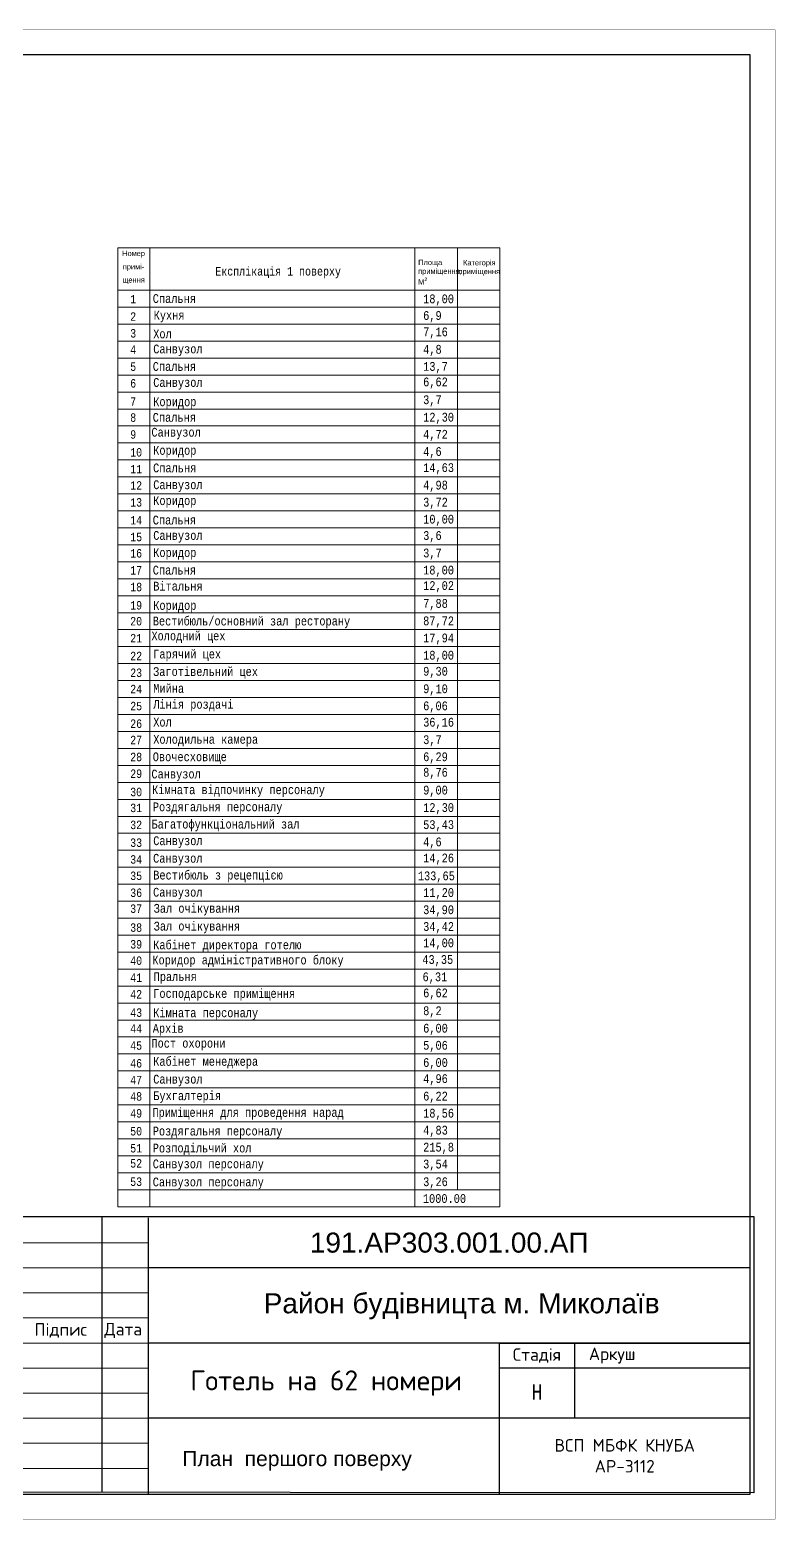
# Model space of a CAD drawing. Header units: millimetres. Extents: x -689206 to 4969298, y -1019800 to 703299.
# Drawn here: x 426304 to 470851, y -677850 to -588819 of the extents above; entities that cross this region are included whole.
import ezdxf

# ---------------------------------------------------------------- set-up
doc = ezdxf.new("R2010")
doc.units = ezdxf.units.MM
doc.layers.add('внешняярамка', color=7, linetype='Continuous', lineweight=5, plot=False)
for name, color, linetype, lineweight in [('РАЗМЕРЫ', 7, 'Continuous', 9), ('Таблиця Експлікації приміщень', 7, 'Continuous', 5), ('Штамп', 7, 'Continuous', 5)]:
    doc.layers.add(name, color=color, linetype=linetype, lineweight=lineweight)
doc.layers.add('четотам', color=7, linetype='Continuous')
doc.styles.get("Standard").update_dxf_attribs({"font": 'arial.ttf'})
doc.styles.add('Аннотативный', font='isocteur.ttf', dxfattribs={"width": 0.7, "height": 250})

msp = doc.modelspace()

# ---------------------------------------------------------------- linework, layer by layer
at = {"layer": 'внешняярамка', "lineweight": 5, "ltscale": 50, "const_width": 3}
msp.add_lwpolyline([(344950.9, -677848.6), (470849.6, -677848.6), (470849.6, -588820.3), (344950.9, -588820.3), (344950.9, -677848.6)], dxfattribs=at)
at = {"layer": 'Таблиця Експлікації приміщень'}
for p, q in [((433470.5, -601848.7), (431568.3, -601848.7)), ((431568.3, -601848.7), (431568.3, -604385)), ((433470.5, -604385), (433470.5, -601848.7)), ((433470.5, -601848.7), (449322.5, -601848.7)), ((449322.5, -601848.7), (449322.5, -604385)), ((449322.5, -601848.7), (451858.8, -601848.7)), ((451858.8, -604385), (451858.8, -601848.7)), ((451858.8, -601848.7), (454395.2, -601848.7)), ((454395.2, -601848.7), (454395.2, -604385)), ((431568.3, -604385), (433470.5, -604385)), ((431568.3, -604385), (454395.2, -604385)), ((431568.3, -604385), (431568.3, -605399.5)), ((449322.5, -604385), (433470.5, -604385)), ((433470.5, -604385), (433470.5, -605399.5)), ((449322.5, -604385), (451858.8, -604385)), ((449322.5, -604385), (449322.5, -605399.5)), ((454395.2, -604385), (451858.8, -604385)), ((451858.8, -604385), (451858.8, -605399.5)), ((454395.2, -605399.5), (454395.2, -604385)), ((431568.3, -605399.5), (454395.2, -605399.5)), ((431568.3, -605399.5), (431568.3, -606414.1)), ((433470.5, -605399.5), (433470.5, -606414.1)), ((449322.5, -605399.5), (449322.5, -606414.1)), ((451858.8, -605399.5), (451858.8, -606414.1)), ((454395.2, -606414.1), (454395.2, -605399.5)), ((431568.3, -606414.1), (454395.2, -606414.1)), ((431568.3, -606414.1), (431568.3, -607428.6)), ((433470.5, -606414.1), (433470.5, -607428.6)), ((449322.5, -606414.1), (449322.5, -607428.6)), ((451858.8, -606414.1), (451858.8, -607428.6)), ((454395.2, -607428.6), (454395.2, -606414.1)), ((431568.3, -607428.6), (454395.2, -607428.6)), ((431568.3, -607428.6), (431568.3, -608443.1)), ((433470.5, -607428.6), (433470.5, -608443.1)), ((449322.5, -607428.6), (449322.5, -608443.1)), ((451858.8, -607428.6), (451858.8, -608443.1)), ((454395.2, -608443.1), (454395.2, -607428.6)), ((431568.3, -608443.1), (454395.2, -608443.1)), ((431568.3, -608443.1), (431568.3, -609457.6)), ((433470.5, -608443.1), (433470.5, -609457.6)), ((449322.5, -608443.1), (449322.5, -609457.6)), ((451858.8, -608443.1), (451858.8, -609457.6)), ((454395.2, -617573.9), (454395.2, -608443.1)), ((431568.3, -609457.6), (454395.2, -609457.6)), ((431568.3, -609457.6), (431568.3, -610472.2)), ((433470.5, -609457.6), (433470.5, -610472.2)), ((449322.5, -609457.6), (449322.5, -610472.2)), ((451858.8, -609457.6), (451858.8, -610472.2)), ((431568.3, -610472.2), (454395.2, -610472.2)), ((431568.3, -610472.2), (431568.3, -611486.7)), ((433470.5, -610472.2), (433470.5, -611486.7)), ((449322.5, -610472.2), (449322.5, -611486.7)), ((451858.8, -610472.2), (451858.8, -611486.7)), ((431568.3, -611486.7), (454395.2, -611486.7)), ((431568.3, -611486.7), (431568.3, -612501.2)), ((433470.5, -611486.7), (433470.5, -612501.2)), ((449322.5, -611486.7), (449322.5, -612501.2)), ((451858.8, -611486.7), (451858.8, -612501.2)), ((431568.3, -612501.2), (454395.2, -612501.2)), ((431568.3, -612501.2), (431568.3, -613515.8)), ((433470.5, -612501.2), (433470.5, -613515.8)), ((449322.5, -612501.2), (449322.5, -613515.8)), ((451858.8, -612501.2), (451858.8, -613515.8)), ((431568.3, -613515.8), (454395.2, -613515.8)), ((431568.3, -613515.8), (431568.3, -614530.3)), ((433470.5, -613515.8), (433470.5, -614530.3)), ((449322.5, -613515.8), (449322.5, -614530.3)), ((451858.8, -613515.8), (451858.8, -614530.3)), ((431568.3, -614530.3), (454395.2, -614530.3)), ((431568.3, -614530.3), (431568.3, -615544.8)), ((433470.5, -614530.3), (433470.5, -615544.8)), ((449322.5, -614530.3), (449322.5, -615544.8)), ((451858.8, -614530.3), (451858.8, -615544.8)), ((431568.3, -615544.8), (454395.2, -615544.8)), ((431568.3, -615544.8), (431568.3, -616559.3)), ((433470.5, -615544.8), (433470.5, -616559.3)), ((449322.5, -615544.8), (449322.5, -616559.3)), ((451858.8, -615544.8), (451858.8, -616559.3)), ((431568.3, -616559.3), (454395.2, -616559.3)), ((431568.3, -616559.3), (431568.3, -617573.9)), ((433470.5, -616559.3), (433470.5, -617573.9)), ((449322.5, -616559.3), (449322.5, -617573.9)), ((451858.8, -616559.3), (451858.8, -617573.9)), ((431568.3, -617573.9), (454395.2, -617573.9)), ((431568.3, -617573.9), (431568.3, -618588.4)), ((433470.5, -617573.9), (433470.5, -618588.4)), ((449322.5, -617573.9), (449322.5, -618588.4)), ((451858.8, -617573.9), (451858.8, -618588.4)), ((454395.2, -618588.4), (454395.2, -617573.9)), ((431568.3, -618588.4), (454395.2, -618588.4)), ((431568.3, -618588.4), (431568.3, -619602.9)), ((433470.5, -618588.4), (433470.5, -619602.9)), ((449322.5, -618588.4), (449322.5, -619602.9)), ((451858.8, -618588.4), (451858.8, -619602.9)), ((454395.2, -619602.9), (454395.2, -618588.4)), ((431568.3, -619602.9), (454395.2, -619602.9)), ((431568.3, -619602.9), (431568.3, -620617.5)), ((433470.5, -619602.9), (433470.5, -620617.5)), ((449322.5, -619602.9), (449322.5, -620617.5)), ((451858.8, -619602.9), (451858.8, -620617.5)), ((454395.2, -620617.5), (454395.2, -619602.9)), ((431568.3, -620617.5), (454395.2, -620617.5)), ((431568.3, -620617.5), (431568.3, -621632)), ((433470.5, -620617.5), (433470.5, -621632)), ((449322.5, -620617.5), (449322.5, -621632)), ((451858.8, -620617.5), (451858.8, -621632)), ((454395.2, -629748.2), (454395.2, -620617.5)), ((431568.3, -621632), (454395.2, -621632)), ((431568.3, -621632), (431568.3, -622646.5)), ((433470.5, -621632), (433470.5, -622646.5)), ((449322.5, -621632), (449322.5, -622646.5)), ((451858.8, -621632), (451858.8, -622646.5)), ((431568.3, -622646.5), (454395.2, -622646.5)), ((431568.3, -622646.5), (431568.3, -623661.1)), ((433470.5, -622646.5), (433470.5, -623661.1)), ((449322.5, -622646.5), (449322.5, -623661.1)), ((451858.8, -622646.5), (451858.8, -623661.1)), ((431568.3, -623661.1), (454395.2, -623661.1)), ((431568.3, -623661.1), (431568.3, -624675.6)), ((433470.5, -623661.1), (433470.5, -624675.6)), ((449322.5, -623661.1), (449322.5, -624675.6)), ((451858.8, -623661.1), (451858.8, -624675.6)), ((431568.3, -624675.6), (454395.2, -624675.6)), ((431568.3, -624675.6), (431568.3, -625690.1)), ((433470.5, -624675.6), (433470.5, -625690.1)), ((449322.5, -624675.6), (449322.5, -625690.1)), ((451858.8, -624675.6), (451858.8, -625690.1)), ((431568.3, -625690.1), (454395.2, -625690.1)), ((431568.3, -625690.1), (431568.3, -626704.6)), ((433470.5, -625690.1), (433470.5, -626704.6)), ((449322.5, -625690.1), (449322.5, -626704.6)), ((451858.8, -625690.1), (451858.8, -626704.6)), ((431568.3, -626704.6), (454395.2, -626704.6)), ((431568.3, -626704.6), (431568.3, -627719.2)), ((433470.5, -626704.6), (433470.5, -627719.2)), ((449322.5, -626704.6), (449322.5, -627719.2)), ((451858.8, -626704.6), (451858.8, -627719.2)), ((431568.3, -627719.2), (454395.2, -627719.2)), ((431568.3, -627719.2), (431568.3, -628733.7)), ((433470.5, -627719.2), (433470.5, -628733.7)), ((449322.5, -627719.2), (449322.5, -628733.7)), ((451858.8, -627719.2), (451858.8, -628733.7)), ((431568.3, -628733.7), (454395.2, -628733.7)), ((431568.3, -628733.7), (431568.3, -629748.2)), ((433470.5, -628733.7), (433470.5, -629748.2)), ((449322.5, -628733.7), (449322.5, -629748.2)), ((451858.8, -628733.7), (451858.8, -629748.2)), ((431568.3, -629748.2), (454395.2, -629748.2)), ((431568.3, -629748.2), (454395.2, -629748.2)), ((431568.3, -629748.2), (431568.3, -630762.8)), ((433470.5, -629748.2), (433470.5, -630762.8)), ((449322.5, -629748.2), (449322.5, -630762.8)), ((451858.8, -629748.2), (451858.8, -630762.8)), ((454395.2, -630762.8), (454395.2, -629748.2)), ((431568.3, -630762.8), (454395.2, -630762.8)), ((431568.3, -630762.8), (431568.3, -631777.3)), ((433470.5, -630762.8), (433470.5, -631777.3)), ((449322.5, -630762.8), (449322.5, -631777.3)), ((451858.8, -630762.8), (451858.8, -631777.3)), ((454395.2, -631777.3), (454395.2, -630762.8)), ((431568.3, -631777.3), (454395.2, -631777.3)), ((431568.3, -631777.3), (431568.3, -632791.8)), ((433470.5, -631777.3), (433470.5, -632791.8)), ((449322.5, -631777.3), (449322.5, -632791.8)), ((451858.8, -631777.3), (451858.8, -632791.8)), ((454395.2, -640908), (454395.2, -631777.3)), ((431568.3, -632791.8), (454395.2, -632791.8)), ((431568.3, -632791.8), (431568.3, -633806.3)), ((433470.5, -632791.8), (433470.5, -633806.3)), ((449322.5, -632791.8), (449322.5, -633806.3)), ((451858.8, -632791.8), (451858.8, -633806.3)), ((431568.3, -633806.3), (454395.2, -633806.3)), ((431568.3, -633806.3), (431568.3, -634820.9)), ((433470.5, -633806.3), (433470.5, -634820.9)), ((449322.5, -633806.3), (449322.5, -634820.9)), ((451858.8, -633806.3), (451858.8, -634820.9)), ((431568.3, -634820.9), (454395.2, -634820.9)), ((431568.3, -634820.9), (431568.3, -635835.4)), ((433470.5, -634820.9), (433470.5, -635835.4)), ((449322.5, -634820.9), (449322.5, -635835.4)), ((451858.8, -634820.9), (451858.8, -635835.4)), ((431568.3, -635835.4), (454395.2, -635835.4)), ((431568.3, -635835.4), (431568.3, -636849.9)), ((433470.5, -635835.4), (433470.5, -636849.9)), ((449322.5, -635835.4), (449322.5, -636849.9)), ((451858.8, -635835.4), (451858.8, -636849.9)), ((431568.3, -636849.9), (454395.2, -636849.9)), ((431568.3, -636849.9), (431568.3, -637864.5)), ((433470.5, -636849.9), (433470.5, -637864.5)), ((449322.5, -636849.9), (449322.5, -637864.5)), ((451858.8, -636849.9), (451858.8, -637864.5)), ((431568.3, -637864.5), (454395.2, -637864.5)), ((431568.3, -637864.5), (431568.3, -638879)), ((433470.5, -637864.5), (433470.5, -638879)), ((449322.5, -637864.5), (449322.5, -638879)), ((451858.8, -637864.5), (451858.8, -638879)), ((431568.3, -638879), (454395.2, -638879)), ((431568.3, -638879), (431568.3, -639893.5)), ((433470.5, -638879), (433470.5, -639893.5)), ((449322.5, -638879), (449322.5, -639893.5)), ((451858.8, -638879), (451858.8, -639893.5)), ((431568.3, -639893.5), (454395.2, -639893.5)), ((431568.3, -639893.5), (431568.3, -640908)), ((433470.5, -639893.5), (433470.5, -640908)), ((449322.5, -639893.5), (449322.5, -640908)), ((451858.8, -639893.5), (451858.8, -640908)), ((431568.3, -640908), (454395.2, -640908)), ((431568.3, -640908), (431568.3, -641922.6)), ((433470.5, -640908), (433470.5, -641922.6)), ((449322.5, -640908), (449322.5, -641922.6)), ((451858.8, -640908), (451858.8, -641922.6)), ((454395.2, -641922.6), (454395.2, -640908)), ((431568.3, -641922.6), (454395.2, -641922.6)), ((431568.3, -641922.6), (431568.3, -642937.1)), ((433470.5, -641922.6), (433470.5, -642937.1)), ((449322.5, -641922.6), (449322.5, -642937.1)), ((451858.8, -641922.6), (451858.8, -642937.1)), ((454395.2, -642937.1), (454395.2, -641922.6)), ((431568.3, -642937.1), (454395.2, -642937.1)), ((431568.3, -642937.1), (431568.3, -643951.6)), ((433470.5, -642937.1), (433470.5, -643951.6)), ((449322.5, -642937.1), (449322.5, -643951.6)), ((451858.8, -642937.1), (451858.8, -643951.6)), ((454395.2, -643951.6), (454395.2, -642937.1)), ((431568.3, -643951.6), (454395.2, -643951.6)), ((431568.3, -643951.6), (431568.3, -644966.2)), ((433470.5, -643951.6), (433470.5, -644966.2)), ((449322.5, -643951.6), (449322.5, -644966.2)), ((451858.8, -643951.6), (451858.8, -644966.2)), ((454395.2, -644966.2), (454395.2, -643951.6)), ((431568.3, -644966.2), (454395.2, -644966.2)), ((431568.3, -644966.2), (431568.3, -645980.7)), ((433470.5, -644966.2), (433470.5, -645980.7)), ((449322.5, -644966.2), (449322.5, -645980.7)), ((451858.8, -644966.2), (451858.8, -645980.7)), ((454395.2, -654096.9), (454395.2, -644966.2)), ((431568.3, -645980.7), (454395.2, -645980.7)), ((431568.3, -645980.7), (431568.3, -646995.2)), ((433470.5, -645980.7), (433470.5, -646995.2)), ((449322.5, -645980.7), (449322.5, -646995.2)), ((451858.8, -645980.7), (451858.8, -646995.2)), ((431568.3, -646995.2), (454395.2, -646995.2)), ((431568.3, -646995.2), (431568.3, -648009.8)), ((433470.5, -646995.2), (433470.5, -648009.8)), ((449322.5, -646995.2), (449322.5, -648009.8)), ((451858.8, -646995.2), (451858.8, -648009.8)), ((431568.3, -648009.8), (454395.2, -648009.8)), ((431568.3, -648009.8), (431568.3, -649024.3)), ((433470.5, -648009.8), (433470.5, -649024.3)), ((449322.5, -648009.8), (449322.5, -649024.3)), ((451858.8, -648009.8), (451858.8, -649024.3)), ((431568.3, -649024.3), (454395.2, -649024.3)), ((431568.3, -649024.3), (431568.3, -650038.8)), ((433470.5, -649024.3), (433470.5, -650038.8)), ((449322.5, -649024.3), (449322.5, -650038.8)), ((451858.8, -649024.3), (451858.8, -650038.8)), ((431568.3, -650038.8), (454395.2, -650038.8)), ((431568.3, -650038.8), (431568.3, -651053.3)), ((433470.5, -650038.8), (433470.5, -651053.3)), ((449322.5, -650038.8), (449322.5, -651053.3)), ((451858.8, -650038.8), (451858.8, -651053.3)), ((431568.3, -651053.3), (454395.2, -651053.3)), ((431568.3, -651053.3), (431568.3, -652067.9)), ((433470.5, -651053.3), (433470.5, -652067.9)), ((449322.5, -651053.3), (449322.5, -652067.9)), ((451858.8, -651053.3), (451858.8, -652067.9)), ((431568.3, -652067.9), (454395.2, -652067.9)), ((431568.3, -652067.9), (431568.3, -653082.4)), ((433470.5, -652067.9), (433470.5, -653082.4)), ((449322.5, -652067.9), (449322.5, -653082.4)), ((451858.8, -652067.9), (451858.8, -653082.4)), ((431568.3, -653082.4), (454395.2, -653082.4)), ((431568.3, -653082.4), (431568.3, -654096.9)), ((433470.5, -653082.4), (433470.5, -654096.9)), ((449322.5, -653082.4), (449322.5, -654096.9)), ((451858.8, -653082.4), (451858.8, -654096.9)), ((431568.3, -654096.9), (454395.2, -654096.9)), ((431568.3, -654096.9), (431568.3, -655111.5)), ((433470.5, -654096.9), (433470.5, -655111.5)), ((449322.5, -654096.9), (449322.5, -655111.5)), ((451858.8, -654096.9), (451858.8, -655111.5)), ((454395.2, -655111.5), (454395.2, -654096.9)), ((431568.3, -655111.5), (454395.2, -655111.5)), ((431568.3, -655111.5), (431568.3, -656126)), ((433470.5, -655111.5), (433470.5, -656126)), ((449322.5, -655111.5), (449322.5, -657140.5)), ((451858.8, -655111.5), (451858.8, -657140.5)), ((454395.2, -657140.5), (454395.2, -655111.5)), ((431568.3, -656126), (454395.2, -656126)), ((431568.3, -656126), (431568.3, -657140.5)), ((433470.5, -656126), (433470.5, -657140.5)), ((431568.3, -657140.5), (454395.2, -657140.5)), ((431568.3, -657140.5), (431568.3, -659169.6)), ((433470.5, -657140.5), (433470.5, -658155)), ((449322.5, -657140.5), (449322.5, -659169.6)), ((451858.8, -657140.5), (451858.8, -658155)), ((454395.2, -659169.6), (454395.2, -657140.5)), ((431568.3, -658155), (454395.2, -658155)), ((433470.5, -658155), (433470.5, -659169.6)), ((431568.3, -659169.6), (454395.2, -659169.6))]:
    msp.add_line(p, q, dxfattribs=at)
at = {"layer": 'Штамп'}
for p, q in [((433386.1, -662822.5), (413905.3, -662822.5)), ((433386.1, -665819.6), (413905.3, -665819.6))]:
    msp.add_line(p, q, dxfattribs=at)
at = {"layer": 'Штамп', "lineweight": 30}
for points in [[(350946.1, -676349.8), (469350.8, -676349.8), (469350.8, -590319.1), (350946.1, -590319.1)], [(469578.1, -676274.1), (414132.6, -676233.5), (414132.6, -659749.7), (469578.2, -659749.7)]]:
    msp.add_lwpolyline(points, close=True, dxfattribs=at)
for points in [[(430616.4, -659749.7), (430616.4, -676245.6)], [(433386.1, -659825.5), (433386.1, -676323.5)], [(469350.8, -662822.5), (433386.1, -662822.5)], [(469350.8, -667318.1), (433386.1, -667318.1)], [(454365.5, -676309.3), (454365.5, -667318.1)], [(454365.5, -667318.1), (469350.8, -667318.1)], [(458861.1, -667318.1), (458861.1, -671813.7)], [(469350.8, -668816.6), (454365.5, -668816.6)], [(469350.8, -671813.7), (433386.1, -671813.7)]]:
    msp.add_lwpolyline(points, dxfattribs=at)
at = {"layer": 'Штамп'}
for points in [[(413905.3, -661324), (433386.1, -661324)], [(413905.3, -664321.1), (433386.1, -664321.1)], [(413905.3, -667318.1), (433386.1, -667318.1)], [(413905.3, -668816.6), (433386.1, -668816.6)], [(413905.3, -670315.2), (433386.1, -670315.2)], [(413905.3, -671813.7), (433386.1, -671813.7)], [(413905.3, -673312.2), (433386.1, -673312.2)], [(433386.1, -674810.8), (413905.3, -674810.8)]]:
    msp.add_lwpolyline(points, dxfattribs=at)

# ---------------------------------------------------------------- texts
at = {"layer": 'РАЗМЕРЫ', "color": 18, "lineweight": 25, "true_color": 0x000000, "attachment_point": 1, "style": 'Аннотативный'}
for s, insert, char_height, width in [('Експлікація 1 поверху', (437387.4, -602999.9), 509.926, 8625.502), ('1', (432305, -604667.5), 506, 8559.504), ('Спальня', (433652.9, -604622.5), 525.63, 8891.082), ('18,00', (449811.8, -604640.1), 525.63, 8891.082), ('2', (432305, -605707.4), 506, 8559.504), ('Кухня', (433707, -605614.7), 525.63, 8891.082), ('6,9', (449811.8, -605635.1), 525.63, 8891.082), ('3', (432305, -606709.3), 506, 8559.504), ('Хол', (433680.6, -606735), 525.63, 8891.082), ('7,16', (449811.8, -606613), 525.63, 8891.082), ('4', (432305, -607685.8), 506, 8559.504), ('Санвузол', (433680.6, -607635.4), 525.63, 8891.082), ('4,8', (449811.8, -607656.8), 525.63, 8891.082), ('5', (432305, -608700.3), 506, 8559.504), ('Спальня', (433652.9, -608680.6), 525.63, 8891.082), ('13,7', (449811.8, -608677.6), 525.63, 8891.082), ('6', (432305, -609699.8), 506, 8559.504), ('Санвузол', (433680.6, -609639.1), 525.63, 8891.082), ('6,62', (449811.8, -609605.9), 525.63, 8891.082), ('3,7', (449811.8, -610671.1), 525.63, 8891.082), ('7', (432305, -610792.8), 506, 8559.504), ('Коридор', (433680.6, -610793.2), 525.63, 8891.082), ('8', (432305, -611743.9), 506, 8559.504), ('Спальня', (433652.9, -611724.2), 525.63, 8891.082), ('12,30', (449811.8, -611714.9), 525.63, 8891.082), ('9', (432305, -612758.4), 506, 8559.504), ('Санвузол', (433572.4, -612612.6), 525.63, 8891.082), ('4,72', (449811.8, -612735.8), 525.63, 8891.082), ('10', (432305, -613823.7), 506.02, 8559.504), ('Коридор', (433680.6, -613697.3), 525.63, 8891.082), ('4,6', (449811.8, -613765.4), 525.63, 8891.082), ('11', (432305, -614825.5), 506.02, 8559.504), ('Спальня', (433672.7, -614746.6), 525.63, 8891.082), ('14,63', (449811.8, -614729.2), 525.63, 8891.082), ('12', (432305, -615802), 506.02, 8559.504), ('Санвузол', (433680.6, -615751.7), 525.63, 8891.082), ('4,98', (449811.8, -615773), 525.63, 8891.082), ('13', (432305, -616816.5), 506.02, 8559.504), ('Коридор', (433680.6, -616702.8), 525.63, 8891.082), ('3,72', (449811.8, -616793.9), 525.63, 8891.082), ('Спальня', (433652.9, -617862.1), 525.63, 8891.082), ('10,00', (449811.8, -617809.5), 525.63, 8891.082), ('14', (432305, -617881.8), 506.02, 8559.504), ('15', (432305, -618883.6), 506.02, 8559.504), ('Санвузол', (433680.6, -618782.6), 525.63, 8891.082), ('3,6', (449811.8, -618787.3), 525.63, 8891.082), ('16', (432305, -619860.1), 506.02, 8559.504), ('Коридор', (433680.6, -619809.8), 525.63, 8891.082), ('3,7', (449811.8, -619831.1), 525.63, 8891.082), ('17', (432305, -620874.6), 506.02, 8559.504), ('Спальня', (433652.9, -620854.9), 525.63, 8891.082), ('18,00', (449811.8, -620852), 525.63, 8891.082), ('18', (432305, -621874.2), 506.02, 8559.504), ('Вітальня', (433680.6, -621813.5), 525.63, 8891.082), ('12,02', (449811.8, -621780.2), 525.63, 8891.082), ('19', (432305, -622967.1), 506.02, 8559.504), ('Коридор', (433680.6, -622967.5), 525.63, 8891.082), ('7,88', (449811.8, -622845.5), 525.63, 8891.082), ('20', (432305, -623918.2), 506.02, 8559.504), ('Вестибюль/основний зал ресторану', (433652.9, -623898.5), 525.627, 13263.329), ('87,72', (449811.8, -623889.2), 525.63, 8891.082), ('21', (432305, -624932.8), 506.02, 8559.504), ('Холодний цех', (433572.4, -624787), 525.627, 8891.082), ('17,94', (449811.8, -624910.1), 525.63, 8891.082), ('Гарячий цех', (433680.6, -625871.6), 525.627, 8891.082), ('22', (432305, -625998), 506.02, 8559.504), ('18,00', (449811.8, -625939.8), 525.63, 8891.082), ('23', (432305, -626999.9), 506.02, 8559.504), ('Заготівельний цех', (433672.7, -626921), 525.627, 8891.082), ('9,30', (449811.8, -626903.6), 525.63, 8891.082), ('24', (432305, -627976.3), 506.02, 8559.504), ('Мийна', (433680.6, -627926), 525.63, 8891.082), ('9,10', (449811.8, -627947.4), 525.63, 8891.082), ('25', (432305, -628990.9), 506.02, 8559.504), ('Лінія роздачі', (433680.6, -628877.1), 525.627, 8891.082), ('6,06', (449811.8, -628968.2), 525.63, 8891.082), ('26', (432305, -630043.4), 506.02, 8559.504), ('Хол', (433680.6, -629942.4), 525.63, 8891.082), ('36,16', (449811.8, -629947.2), 525.63, 8891.082), ('27', (432305, -631019.9), 506.02, 8559.504), ('Холодильна камера', (433680.6, -630969.6), 525.627, 8891.082), ('3,7', (449811.8, -630991), 525.63, 8891.082), ('28', (432305, -632034.5), 506.02, 8559.504), ('Овочесховище', (433652.9, -632014.7), 525.627, 8891.082), ('6,29', (449811.8, -632011.8), 525.63, 8891.082), ('8,76', (449811.8, -632940), 525.63, 8891.082), ('29', (432305, -633034), 506.02, 8559.504), ('Санвузол', (433572.4, -633042.7), 525.63, 8891.082), ('30', (432305, -634126.9), 506.02, 8559.504), ('Кімната відпочинку персоналу', (433614.7, -633982.6), 525.627, 13204.446), ('9,00', (449811.8, -634005.3), 525.63, 8891.082), ('31', (432305, -635078), 506.02, 8559.504), ('Роздягальня персоналу', (433658.6, -635005), 525.627, 8891.082), ('12,30', (449811.8, -635049.1), 525.63, 8891.082), ('32', (432305, -636092.6), 506.02, 8559.504), ('Багатофункціональний зал', (433572.4, -636038.8), 525.627, 11951.655), ('53,43', (449811.8, -636069.9), 525.63, 8891.082), ('33', (432305, -637157.8), 506.02, 8559.504), ('Санвузол', (433680.6, -637031.4), 525.63, 8891.082), ('4,6', (449811.8, -637099.6), 525.63, 8891.082), ('34', (432305, -638159.7), 506.02, 8559.504), ('Санвузол', (433672.7, -638080.8), 525.63, 8891.082), ('14,26', (449811.8, -638063.4), 525.63, 8891.082), ('35', (432305, -639136.2), 506.02, 8559.504), ('Вестибюль з рецепцією', (433680.6, -639085.8), 525.627, 8891.082), ('133,65', (449494.2, -639131.6), 525.63, 8891.082), ('Санвузол', (433672.7, -640109.8), 525.63, 8891.082), ('11,20', (449811.8, -640128), 525.63, 8891.082), ('36', (432305, -640150.7), 506.02, 8559.504), ('Зал очікування', (433707, -641072.5), 525.627, 8891.082), ('37', (432305, -641101.8), 506.02, 8559.504), ('34,90', (449811.8, -641156.3), 525.63, 8891.082), ('38', (432305, -642230.5), 506.02, 8559.504), ('Зал очікування', (433707, -642137.8), 525.627, 8891.082), ('34,42', (449811.8, -642158.2), 525.63, 8891.082), ('39', (432305, -643232.3), 506.02, 8559.504), ('Кабінет директора готелю', (433680.6, -643258.1), 525.627, 11521.82), ('14,00', (449811.8, -643136), 525.63, 8891.082), ('40', (432305, -644208.8), 506.02, 8559.504), ('Коридор адміністративного блоку', (433629.4, -644159.8), 525.627, 13865.502), ('43,35', (449763.3, -644130.4), 525.63, 8891.082), ('41', (432305, -645223.3), 506.02, 8559.504), ('Пральня', (433703.7, -645152.2), 525.63, 8891.082), ('6,31', (449778.3, -645166.1), 525.63, 8891.082), ('42', (432305, -646222.9), 506.02, 8559.504), ('Господарське приміщення', (433680.6, -646162.2), 525.627, 11364.608), ('6,62', (449811.8, -646128.9), 525.63, 8891.082), ('8,2', (449811.8, -647194.2), 525.63, 8891.082), ('43', (432305, -647315.8), 506.02, 8559.504), ('Кімната персоналу', (433680.6, -647316.2), 525.627, 8891.082), ('44', (432305, -648266.9), 506.02, 8559.504), ('Архів', (433652.9, -648247.2), 525.63, 8891.082), ('6,00', (449811.8, -648237.9), 525.63, 8891.082), ('45', (432305, -649281.5), 506.02, 8559.504), ('Пост охорони', (433572.4, -649135.7), 525.627, 8891.082), ('5,06', (449811.8, -649258.8), 525.63, 8891.082), ('46', (432305, -650346.7), 506.02, 8559.504), ('Кабінет менеджера', (433680.6, -650220.3), 525.627, 8891.082), ('6,00', (449811.8, -650288.5), 525.63, 8891.082), ('47', (432305, -651348.6), 506.02, 8559.504), ('Санвузол', (433680.6, -651285.6), 525.63, 8891.082), ('4,96', (449811.8, -651252.3), 525.63, 8891.082), ('48', (432305, -652325), 506.02, 8559.504), ('Бухгалтерія', (433680.6, -652274.7), 525.627, 8891.082), ('6,22', (449811.8, -652296.1), 525.63, 8891.082), ('49', (432305, -653339.6), 506.02, 8559.504), ('Приміщення для проведення нарад', (433633.9, -653272.5), 525.627, 16635.202), ('18,56', (449811.8, -653316.9), 525.63, 8891.082), ('4,83', (449811.8, -654332.5), 525.63, 8891.082), ('50', (432305, -654404.8), 506.02, 8559.504), ('Роздягальня персоналу', (433652.9, -654385.1), 525.627, 8891.082), ('51', (432305, -655419.4), 506.02, 8559.504), ('Розподільчий хол', (433652.9, -655399.6), 525.627, 8891.082), ('215,8', (449811.8, -655347.1), 525.63, 8891.082), ('52', (432305, -656326.3), 506.02, 8559.504), ('Санвузол персоналу', (433652.9, -656347), 525.627, 8891.082), ('3,54', (449811.8, -656357.7), 525.63, 8891.082), ('53', (432305, -657423.5), 506.02, 8559.504), ('Санвузол персоналу', (433652.9, -657428.7), 525.627, 8891.082), ('3,26', (449811.8, -657415.8), 525.63, 8891.082), ('1000.00', (449795.2, -658418.6), 525.63, 8891.082)]:
    msp.add_mtext(s, dxfattribs=dict(at, insert=insert, char_height=char_height, width=width))
at = {"layer": 'четотам', "char_height": 317.04, "attachment_point": 1}
for s, width, heights, insert in [('\\pxsm1.5,qc;Номер примі-\\Pщення', 1902.242, [2480.9], (431553, -602026.6)), ('\\A1;Площа приміщення, М{\\H0.7x;\\S2^ ;}', 2139.474, [2536.3], (449516.6, -602564)), ('\\pxqc;Категорія приміщення', 3029.064, [2436.6], (451655.2, -602579.9))]:
    msp.add_mtext_dynamic_manual_height_columns(s, width=width, gutter_width=1585.2, heights=heights, dxfattribs=dict(at, insert=insert))
at = {"layer": 'Штамп'}
for s, width, heights, insert, char_height, attachment_point in [('191.АР303.001.00.АП', 35964.662, [0], (451368.5, -661324), 1198.822, 5), ('Район будівницта м. Миколаїв', 36847.409, [0], (452111.3, -665122.9), 1198.822, 5), ('\\pxqc;{\\fISOCPEUR|b0|i0|c204|p34;Підпис}', 4495.583, [0], (428141.3, -666568.9), 749.264, 5), ('\\pxqc;{\\fISOCPEUR|b0|i0|c204|p34;Дата}', 2997.055, [0], (431887.6, -666568.9), 749.264, 5), ('\\pxqc;{\\fISOCPEUR|b0|i0|c204|p34;Стадія}', 4495.583, [0], (456613.3, -668067.4), 749.264, 5), ('\\pxqc;{\\fISOCPEUR|b0|i0|c204|p34;Аркуш}', 4495.583, [0], (461108.9, -668067.4), 749.264, 5), ('\\pxqc;{\\fISOCPEUR|b0|i0|c204|p34;Готель на 62 номери}', 20814.086, [0], (444018.2, -669715.2), 1198.822, 5), ('\\pxqc;{\\fISOCPEUR|b0|i0|c204|p34;ВСП МБФК КНУБА^JАР-3112}', 14985.276, [0], (469350.8, -674061.5), 749.264, 6), ('\\pxqc;План  першого поверху', 17450.903, [3556.5], (442277.8, -674362.5), 899.276, 5)]:
    msp.add_mtext_dynamic_manual_height_columns(s, width=width, gutter_width=3746.3, heights=heights, dxfattribs=dict(at, insert=insert, char_height=char_height, attachment_point=attachment_point))
at = {"layer": 'Штамп', "insert": (458861.1, -670244.3), "char_height": 915.67, "width": 4495.583, "attachment_point": 6, "style": 'Аннотативный'}
msp.add_mtext('\\pxqc;Н', dxfattribs=at)

doc.saveas('drawing.dxf')
